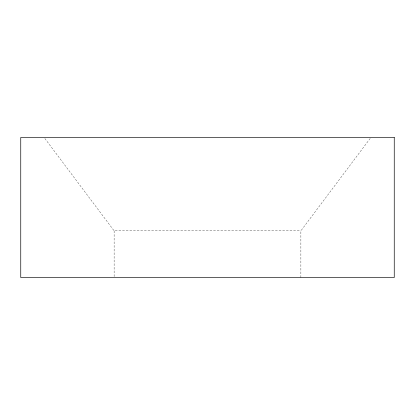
<?xml version="1.0" encoding="UTF-8"?>
<svg xmlns="http://www.w3.org/2000/svg" width="415" height="415" viewBox="0 0 415 415"><rect width="100%" height="100%" fill="white"/><g stroke="black" fill="none" stroke-linecap="round" stroke-linejoin="round"><path stroke-width="0.31" stroke-dasharray="2.08 1.56" d="M300.875 277.531L300.875 230.844L370.906 137.469M44.872 138.506L114.125 230.844L300.875 230.844M114.125 230.844L114.125 276.883"/><path stroke-width="0.62" d="M394.25 137.469L20.75 137.469L20.75 277.531L394.25 277.531L394.25 137.469"/></g></svg>
